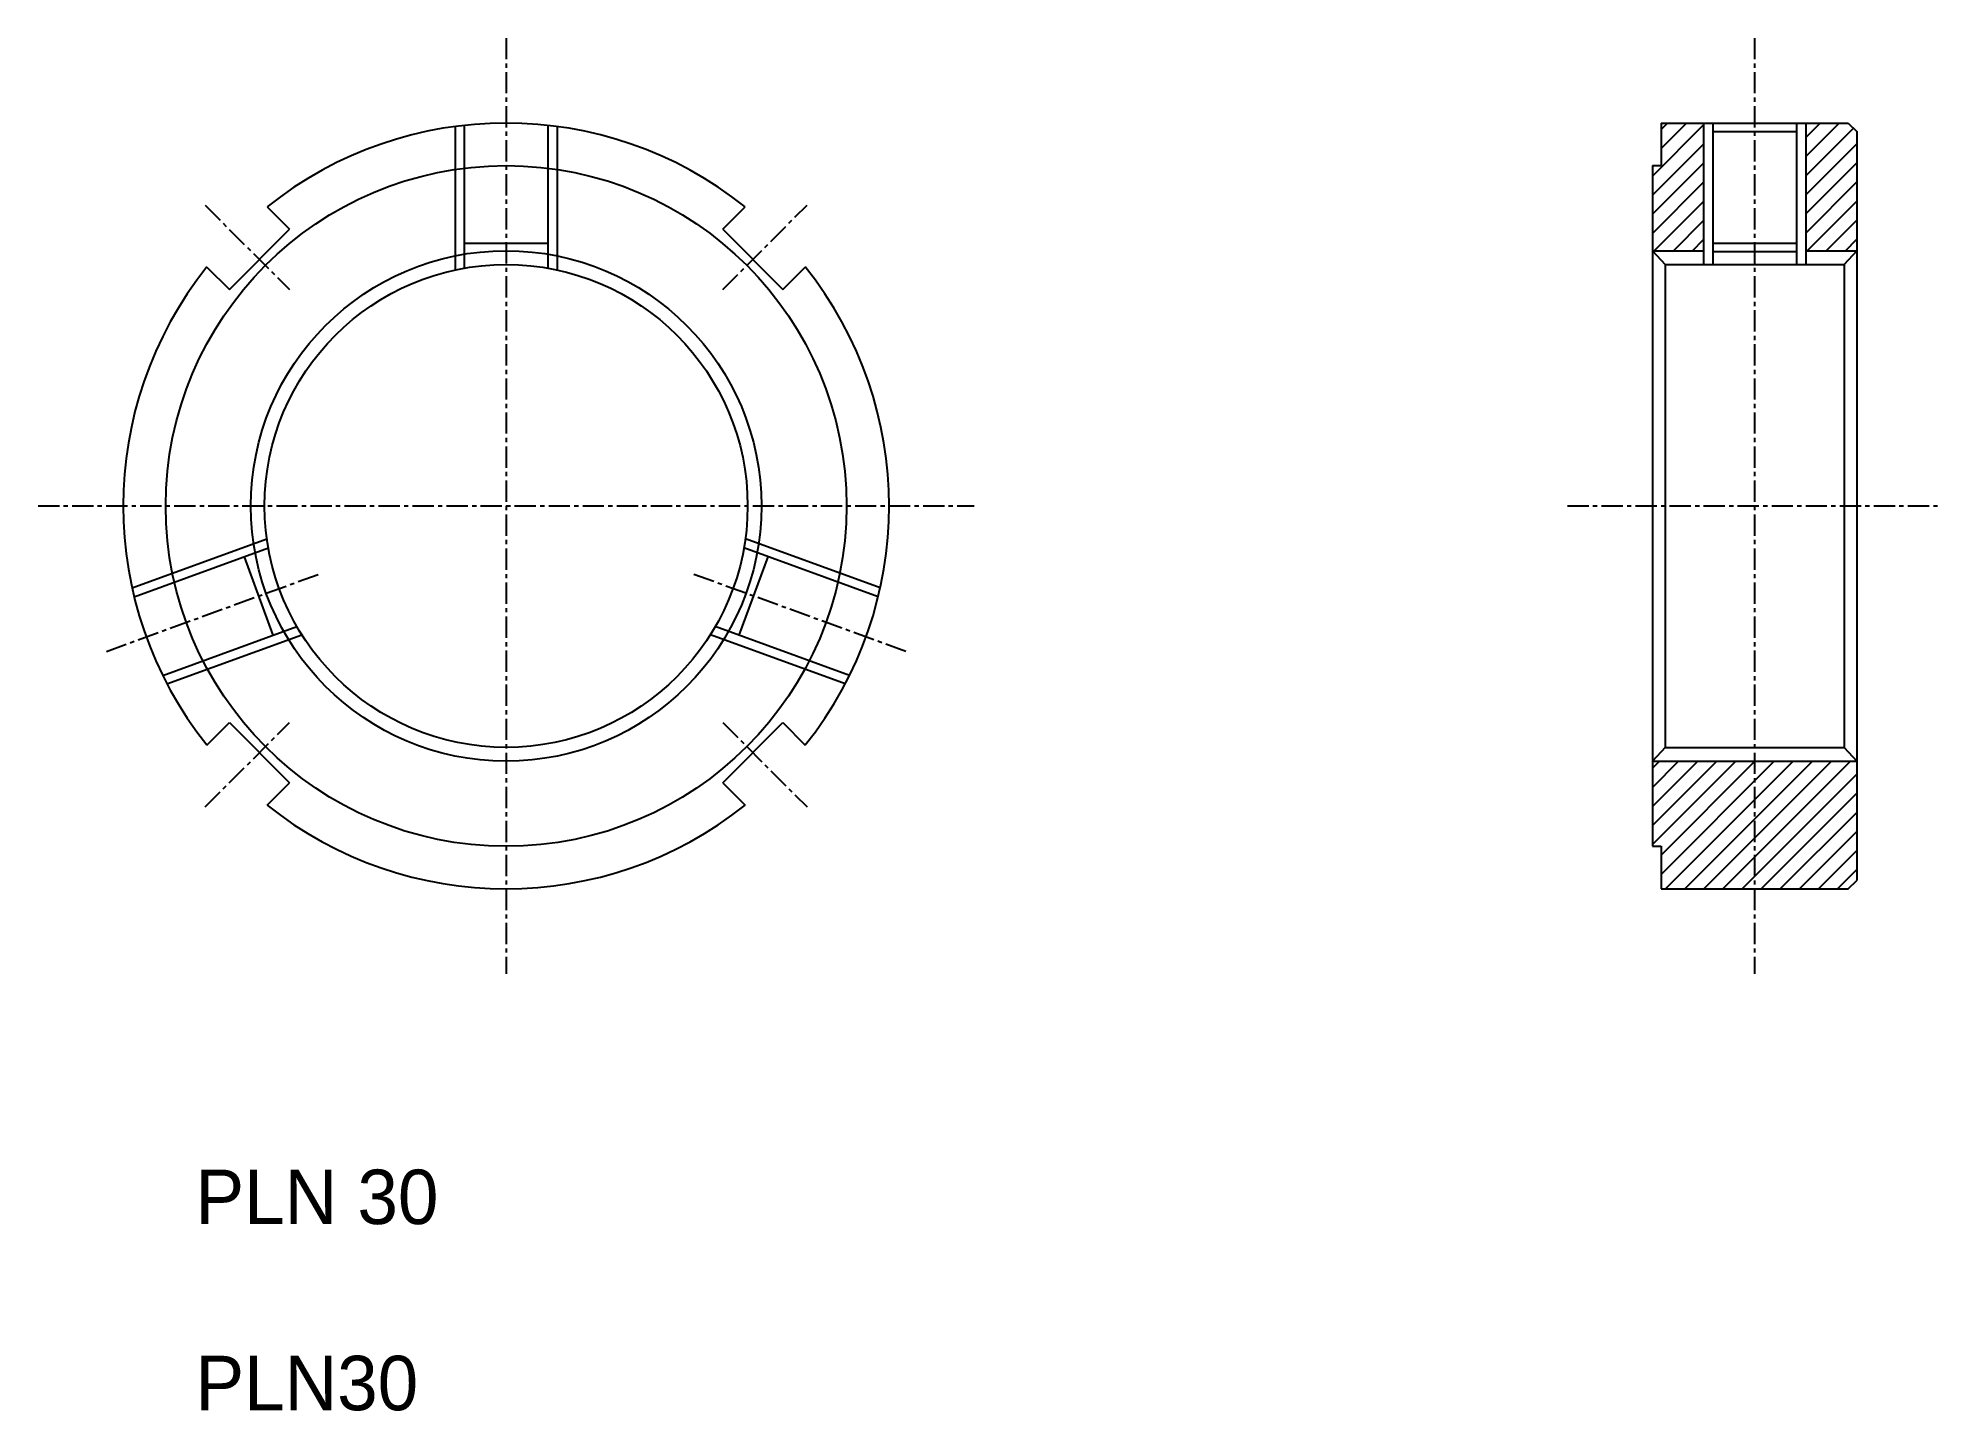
# Model space of a CAD drawing. Extents: x 111 to 223, y 87 to 167.
import ezdxf

# ---------------------------------------------------------------- set-up
doc = ezdxf.new("R2010")
doc.units = 0
doc.linetypes.add('CENTER', pattern=[2, 1.25, -0.25, 0.25, -0.25])
doc.linetypes.add('DASHED', pattern=[19.05, 12.7, -6.35])
doc.layers.get('0').update_dxf_attribs({"linetype": 'CONTINUOUS'})
doc.layers.add('CENTER', color=1, linetype='CENTER')

msp = doc.modelspace()

# ---------------------------------------------------------------- linework, layer by layer
for p, q in [((206.09, 162.23), (217.09, 162.23)), ((206.09, 162.23), (206.09, 159.73)), ((209.14, 162.23), (209.14, 153.91)), ((214.05, 162.23), (214.05, 153.91)), ((217.09, 162.23), (217.59, 161.73)), ((209.14, 161.73), (214.05, 161.73)), ((217.59, 161.73), (217.59, 117.73)), ((205.59, 159.73), (205.59, 119.73)), ((205.59, 159.73), (206.09, 159.73)), ((124.19, 157.31), (125.5, 155.99)), ((150.96, 155.99), (152.27, 157.31)), ((121.97, 152.45), (125.5, 155.99)), ((150.96, 155.99), (154.49, 152.45)), ((205.59, 154.73), (206.34, 153.91)), ((209.14, 155.18), (214.05, 155.18)), ((209.14, 154.68), (214.05, 154.68)), ((217.59, 154.73), (216.84, 153.91)), ((120.65, 153.77), (121.97, 152.45)), ((154.49, 152.45), (155.81, 153.77)), ((206.34, 153.91), (216.84, 153.91)), ((205.59, 152.46), (205.59, 152.46)), ((205.59, 139.73), (205.59, 139.73)), ((120.65, 125.68), (121.97, 127)), ((121.97, 127), (125.5, 123.46)), ((150.96, 123.46), (154.49, 127)), ((154.49, 127), (155.81, 125.68)), ((206.34, 125.54), (205.59, 124.73)), ((206.34, 125.54), (216.84, 125.54)), ((216.84, 125.54), (217.59, 124.73)), ((124.19, 122.15), (125.5, 123.46)), ((150.96, 123.46), (152.27, 122.15)), ((205.59, 119.73), (206.09, 119.73)), ((206.09, 119.73), (206.09, 117.23)), ((217.09, 117.23), (217.59, 117.73)), ((206.09, 117.23), (217.09, 117.23))]:
    msp.add_line(p, q)
at = {"color": 3}
for p, q in [((206.09, 160.74), (207.58, 162.23)), ((206.09, 161.86), (206.46, 162.23)), ((208.59, 162.23), (208.59, 153.91)), ((214.59, 162.23), (214.59, 153.91)), ((214.59, 160.26), (216.56, 162.23)), ((214.59, 161.38), (215.44, 162.23)), ((205.59, 159.12), (208.59, 162.12)), ((214.59, 159.14), (217.39, 161.93)), ((205.59, 157.99), (208.59, 160.99)), ((214.59, 158.01), (217.59, 161.01)), ((205.59, 156.87), (208.59, 159.87)), ((214.59, 156.89), (217.59, 159.89)), ((205.59, 155.75), (208.59, 158.75)), ((214.59, 155.77), (217.59, 158.77)), ((205.69, 154.73), (208.59, 157.63)), ((214.67, 154.73), (217.59, 157.65)), ((206.82, 154.73), (208.59, 156.5)), ((215.8, 154.73), (217.59, 156.52)), ((205.59, 154.73), (208.59, 154.73)), ((207.94, 154.73), (208.59, 155.38)), ((214.59, 154.73), (217.59, 154.73)), ((216.92, 154.73), (217.59, 155.4)), ((206.34, 153.91), (206.34, 125.54)), ((216.84, 153.91), (216.84, 125.54)), ((205.59, 124.73), (217.59, 124.73)), ((205.59, 119.83), (210.49, 124.73)), ((205.59, 124.32), (206, 124.73)), ((205.59, 123.19), (207.12, 124.73)), ((205.59, 122.07), (208.25, 124.73)), ((205.59, 120.95), (209.37, 124.73)), ((206.09, 119.2), (211.61, 124.73)), ((206.09, 118.08), (212.74, 124.73)), ((206.36, 117.23), (213.86, 124.73)), ((207.48, 117.23), (214.98, 124.73)), ((208.6, 117.23), (216.1, 124.73)), ((209.73, 117.23), (217.23, 124.73)), ((210.85, 117.23), (217.59, 123.97)), ((211.97, 117.23), (217.59, 122.85)), ((213.09, 117.23), (217.59, 121.72)), ((214.22, 117.23), (217.59, 120.6)), ((215.34, 117.23), (217.59, 119.48)), ((216.46, 117.23), (217.59, 118.36))]:
    msp.add_line(p, q, dxfattribs=at)
at = {"color": 3, "linetype": 'DASHED'}
for p, q in [((135.23, 162.03), (135.23, 153.59)), ((135.77, 162.09), (135.77, 153.7)), ((140.69, 162.09), (140.69, 153.7)), ((141.23, 162.03), (141.23, 153.59)), ((135.77, 155.18), (140.69, 155.18)), ((116.25, 134.92), (124.17, 137.8)), ((160.21, 134.92), (152.29, 137.8)), ((116.37, 134.39), (124.26, 137.26)), ((124.54, 132.13), (122.86, 136.75)), ((153.6, 136.75), (151.91, 132.13)), ((160.09, 134.39), (152.2, 137.26)), ((118.05, 129.77), (125.94, 132.64)), ((118.3, 129.28), (126.22, 132.16)), ((158.16, 129.28), (150.23, 132.16)), ((158.4, 129.77), (150.52, 132.64))]:
    msp.add_line(p, q, dxfattribs=at)
for radius in [20, 14.19]:
    msp.add_circle((138.23, 139.73), radius)
at = {"color": 3}
msp.add_circle((138.23, 139.73), 15, dxfattribs=at)
for start, end in [(51.3794, 128.6206), (141.3794, 218.6206), (321.3794, 38.6206), (231.3794, 308.6206)]:
    msp.add_arc((138.23, 139.73), 22.5, start, end)
at = {"layer": 'CENTER', "color": 1, "linetype": 'CENTER'}
for p, q in [((138.23, 167.23), (138.23, 112.23)), ((211.59, 167.23), (211.59, 112.23)), ((120.55, 157.4), (125.5, 152.45)), ((150.96, 152.45), (155.91, 157.4)), ((110.73, 139.73), (165.73, 139.73)), ((200.59, 139.73), (222.59, 139.73)), ((114.74, 131.18), (127.25, 135.73)), ((161.72, 131.18), (149.21, 135.73)), ((120.55, 122.05), (125.5, 127)), ((150.96, 127), (155.91, 122.05))]:
    msp.add_line(p, q, dxfattribs=at)

# ---------------------------------------------------------------- texts
for s, p in [('PLN 30', (119.98, 97.53)), ('PLN30', (119.98, 86.59))]:
    msp.add_text(s, height=3.2).set_placement(p)

doc.saveas('drawing.dxf')
